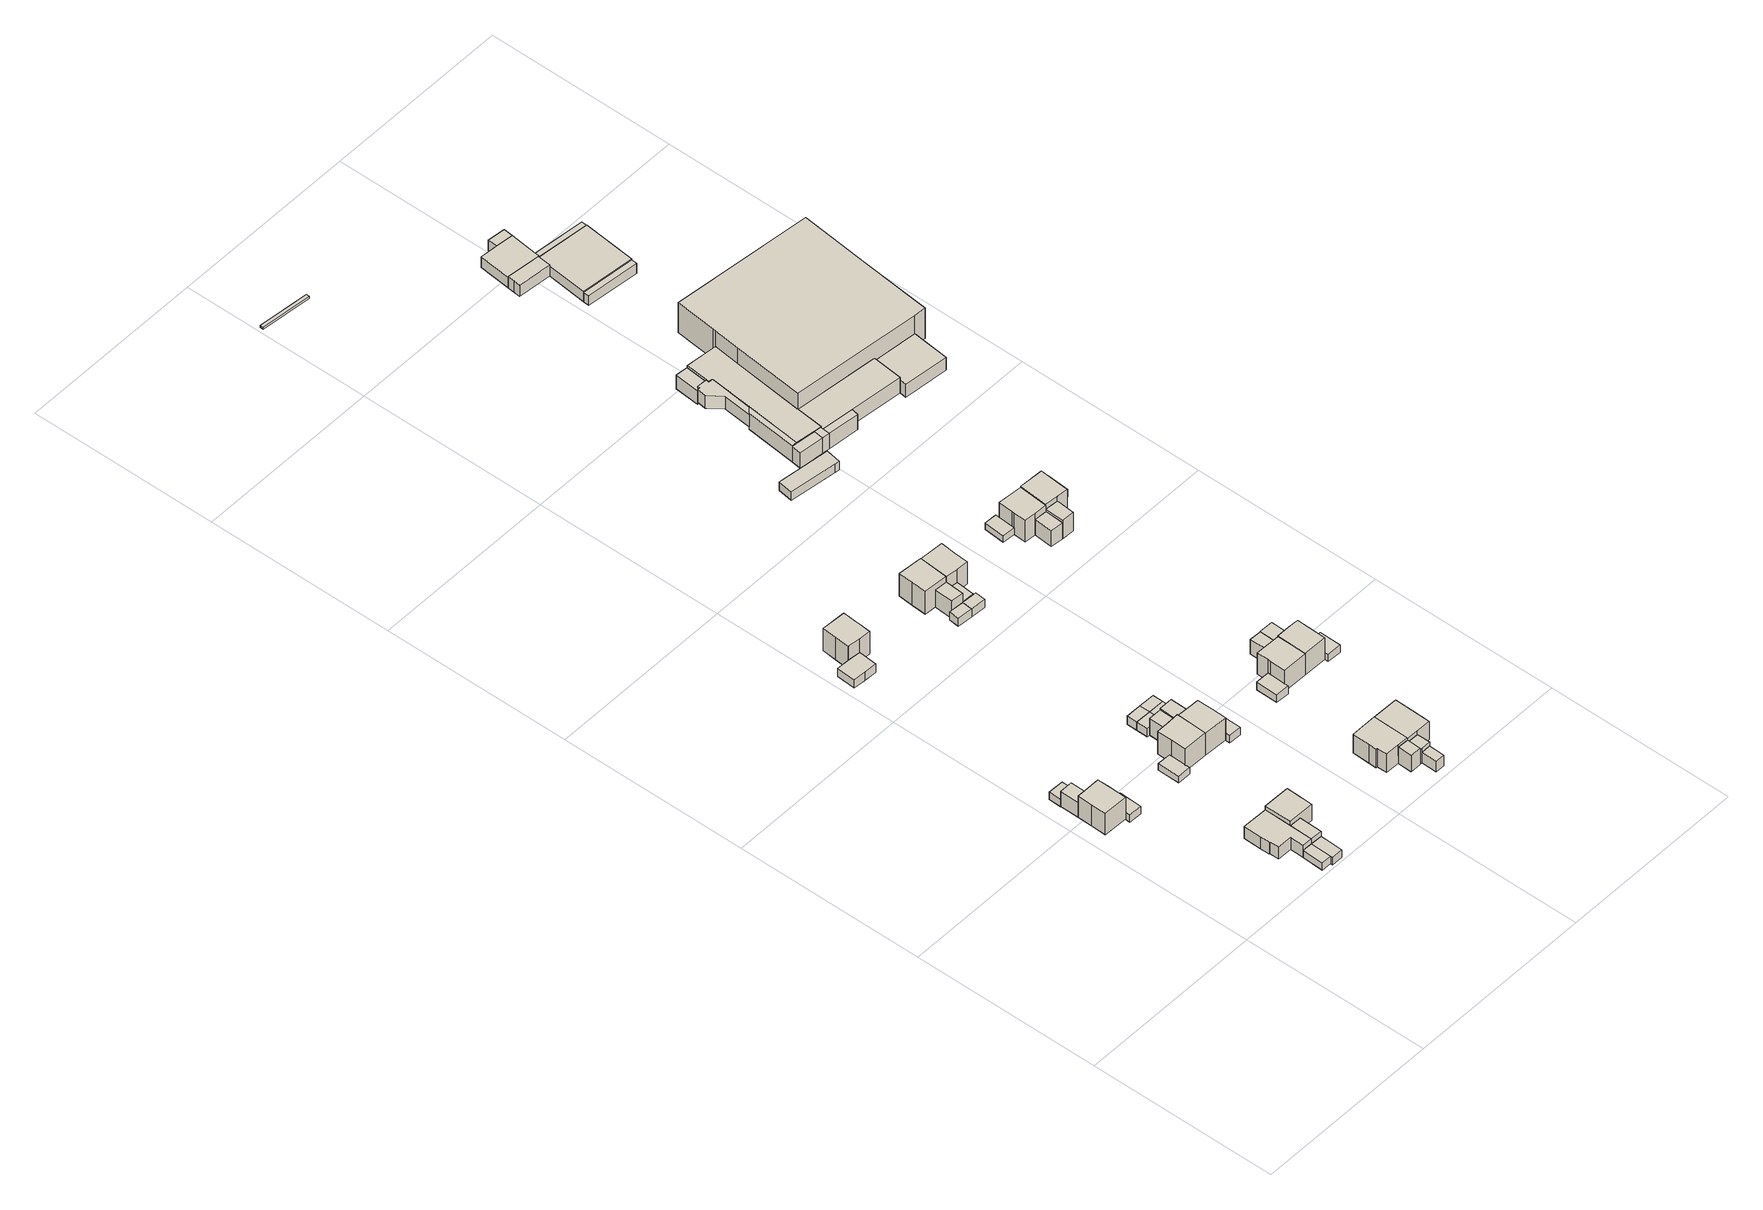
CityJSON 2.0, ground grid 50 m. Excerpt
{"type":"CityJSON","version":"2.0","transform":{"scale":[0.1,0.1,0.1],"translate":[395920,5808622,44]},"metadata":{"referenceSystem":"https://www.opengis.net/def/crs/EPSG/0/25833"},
"CityObjects":{
"building1":{"type":"Building","attributes":{"Gemeindeschluessel":"11000008","function":"31001_1010"},"address":[{"country":"Germany","locality":"Berlin","thoroughfareNumber":"22","thoroughfareName":"Söderblomweg"}],"children":["building1-1","building1-2"]},
"building1-1":{"type":"BuildingPart","attributes":{"BezugspunktDach":"2200","measuredHeight":8.52,"storeysAboveGround":1},"parents":["building1"],"geometry":[{"type":"MultiSurface","lod":"1","boundaries":[[[0,1,2,3,4,5,6,7]],[[8,9,10,11,12,13,14,15]],[[8,15,7,6]],[[9,8,6,5]],[[10,16,17,5,4]],[[11,10,4,3]],[[12,11,3,2]],[[13,12,2,1]],[[14,13,1,0]],[[15,14,0,7]],[[9,17,16,10]]]}]},
"building1-2":{"type":"BuildingPart","attributes":{"BezugspunktDach":"2200","measuredHeight":4.62,"storeysAboveGround":1},"parents":["building1"],"geometry":[{"type":"Solid","lod":"1","boundaries":[[[[16,18,19,17]],[[20,21,10,9]],[[20,9,17,19]],[[21,20,19,18]],[[10,21,18,16]],[[9,10,16,17]]]]}]},
"building2":{"type":"Building","attributes":{"Gemeindeschluessel":"11000008","BezugspunktDach":"2200","function":"31001_2723","measuredHeight":2.2,"storeysAboveGround":1},"address":[{"country":"Germany","locality":"Berlin","thoroughfareNumber":"22 (2)","thoroughfareName":"Söderblomweg"}],"geometry":[{"type":"Solid","lod":"1","boundaries":[[[[22,23,24,25,26]],[[27,28,29,30,31]],[[27,31,26,25]],[[28,27,25,24]],[[29,28,24,23]],[[30,29,23,22]],[[31,30,22,26]]]]}]},
"building3":{"type":"Building","attributes":{"Gemeindeschluessel":"11000008","BezugspunktDach":"2200","function":"31001_2463","measuredHeight":2.24,"storeysAboveGround":1},"address":[{"country":"Germany","locality":"Berlin","thoroughfareNumber":"22 (1)","thoroughfareName":"Söderblomweg"}],"geometry":[{"type":"Solid","lod":"1","boundaries":[[[[32,33,34,35,36]],[[37,38,39,40,41]],[[37,41,36,35]],[[38,37,35,34]],[[39,38,34,33]],[[40,39,33,32]],[[41,40,32,36]]]]}]},
"building4":{"type":"Building","attributes":{"Gemeindeschluessel":"11000008","BezugspunktDach":"2200","function":"31001_2723","measuredHeight":2.21,"storeysAboveGround":1},"address":[{"country":"Germany","locality":"Berlin","thoroughfareNumber":"85 (1)","thoroughfareName":"Söderblomweg"}],"geometry":[{"type":"Solid","lod":"1","boundaries":[[[[42,43,44,45]],[[46,47,48,49]],[[46,49,45,44]],[[47,46,44,43]],[[48,47,43,42]],[[49,48,42,45]]]]}]},
"building5":{"type":"Building","attributes":{"Gemeindeschluessel":"11000008","BezugspunktDach":"2200","function":"31001_1010","measuredHeight":6.35,"storeysAboveGround":1},"address":[{"country":"Germany","locality":"Berlin","thoroughfareNumber":"85","thoroughfareName":"Söderblomweg"}],"geometry":[{"type":"Solid","lod":"1","boundaries":[[[[50,51,52,53,54,55,56,57,58,59]],[[60,61,62,63,47,46,64,65,66,67]],[[60,67,59,58]],[[61,60,58,57]],[[62,61,57,56]],[[63,62,56,55]],[[47,63,55,54]],[[46,47,54,53]],[[64,46,53,52]],[[65,64,52,51]],[[66,65,51,50]],[[67,66,50,59]]]]}]},
"building6":{"type":"Building","attributes":{"Gemeindeschluessel":"11000008","BezugspunktDach":"2200","function":"31001_2723","measuredHeight":2.35,"storeysAboveGround":1},"address":[{"country":"Germany","locality":"Berlin","thoroughfareNumber":"86 (1)","thoroughfareName":"Söderblomweg"}],"geometry":[{"type":"Solid","lod":"1","boundaries":[[[[68,69,43,42,70]],[[71,72,73,74,75]],[[71,75,70,42]],[[72,71,42,43]],[[73,72,43,69]],[[74,73,69,68]],[[75,74,68,70]]]]}]},
"building7":{"type":"Building","attributes":{"Gemeindeschluessel":"11000008","function":"31001_1010"},"address":[{"country":"Germany","locality":"Berlin","thoroughfareNumber":"86","thoroughfareName":"Söderblomweg"}],"children":["building7-1","building7-2"]},
"building7-1":{"type":"BuildingPart","attributes":{"BezugspunktDach":"2200","measuredHeight":6.14,"storeysAboveGround":1},"parents":["building7"],"geometry":[{"type":"MultiSurface","lod":"1","boundaries":[[[76,77,78,79,80]],[[81,82,83,84,85]],[[81,85,80,79]],[[82,81,79,78]],[[83,82,78,77]],[[84,83,77,76]],[[86,87,88,85,84,76,80]],[[85,88,87,86]]]}]},
"building7-2":{"type":"BuildingPart","attributes":{"BezugspunktDach":"2200","measuredHeight":3.85,"storeysAboveGround":1},"parents":["building7"],"geometry":[{"type":"Solid","lod":"1","boundaries":[[[[89,87,86,54]],[[85,88,73,72]],[[85,72,54,86]],[[73,88,87,89]],[[72,73,89,54]],[[88,85,86,87]]]]}]},
"building8":{"type":"Building","attributes":{"Gemeindeschluessel":"11000008","BezugspunktDach":"2200","function":"51009_1610","measuredHeight":2.47,"storeysAboveGround":0},"address":[{"country":"Germany","locality":"Berlin"}],"geometry":[{"type":"Solid","lod":"1","boundaries":[[[[90,91,92,93,94,95,96,97]],[[98,99,100,101,102,103,104,105]],[[98,105,97,96]],[[99,98,96,95]],[[100,99,95,94]],[[101,100,94,93]],[[102,101,93,92]],[[103,102,92,91]],[[104,103,91,90]],[[105,104,90,97]]]]}]},
"building9":{"type":"Building","attributes":{"Gemeindeschluessel":"11000008","BezugspunktDach":"2200","function":"31001_2463","measuredHeight":2.02,"storeysAboveGround":1},"address":[{"country":"Germany","locality":"Berlin","thoroughfareNumber":"20 (1)","thoroughfareName":"Söderblomweg"}],"geometry":[{"type":"Solid","lod":"1","boundaries":[[[[106,107,108,109,110]],[[111,112,113,114,115]],[[111,115,110,109]],[[112,111,109,108]],[[113,112,108,107]],[[114,113,107,106]],[[115,114,106,110]]]]}]},
"building10":{"type":"Building","attributes":{"Gemeindeschluessel":"11000008","BezugspunktDach":"2200","function":"31001_1010","measuredHeight":8.54,"storeysAboveGround":1},"address":[{"country":"Germany","locality":"Berlin","thoroughfareNumber":"15","thoroughfareName":"Matthäusweg"}],"geometry":[{"type":"Solid","lod":"1","boundaries":[[[[116,117,118,119,120,121,122,123,124]],[[125,126,127,128,129,130,131,132,133]],[[125,133,124,123]],[[126,125,123,122]],[[127,126,122,121]],[[128,127,121,120]],[[129,128,120,119]],[[130,129,119,118]],[[131,130,118,117]],[[132,131,117,116]],[[133,132,116,124]]]]}]},
"building11":{"type":"Building","attributes":{"Gemeindeschluessel":"11000008","function":"31001_1010"},"address":[{"country":"Germany","locality":"Berlin","thoroughfareNumber":"20","thoroughfareName":"Söderblomweg"}],"children":["building11-1","building11-2"]},
"building11-1":{"type":"BuildingPart","attributes":{"BezugspunktDach":"2200","measuredHeight":8.79,"storeysAboveGround":1},"parents":["building11"],"geometry":[{"type":"MultiSurface","lod":"1","boundaries":[[[134,135,136,137,138,139,140]],[[141,142,143,144,145,146,113]],[[141,113,140,139]],[[142,141,139,138]],[[143,142,138,137]],[[147,148,137,136]],[[145,144,136,135]],[[146,145,135,134]],[[113,146,134,140]],[[144,143,148,147]]]}]},
"building11-2":{"type":"BuildingPart","attributes":{"BezugspunktDach":"2200","measuredHeight":5.21,"storeysAboveGround":1},"parents":["building11"],"geometry":[{"type":"Solid","lod":"1","boundaries":[[[[147,149,150,148]],[[151,152,144,143]],[[151,143,148,150]],[[152,151,150,149]],[[144,152,149,147]],[[143,144,147,148]]]]}]},
"building12":{"type":"Building","attributes":{"Gemeindeschluessel":"11000008","BezugspunktDach":"2200","function":"31001_2463","measuredHeight":2.13,"storeysAboveGround":1},"address":[{"country":"Germany","locality":"Berlin","thoroughfareNumber":"15 (1)","thoroughfareName":"Matthäusweg"}],"geometry":[{"type":"Solid","lod":"1","boundaries":[[[[153,154,155,156,157]],[[158,159,160,161,162]],[[158,162,157,156]],[[159,158,156,155]],[[160,159,155,154]],[[161,160,154,153]],[[162,161,153,157]]]]}]},
"building13":{"type":"Building","attributes":{"Gemeindeschluessel":"11000008","BezugspunktDach":"2200","function":"31001_2723","measuredHeight":2.52,"storeysAboveGround":1},"address":[{"country":"Germany","locality":"Berlin","thoroughfareNumber":"20 (2)","thoroughfareName":"Söderblomweg"}],"geometry":[{"type":"Solid","lod":"1","boundaries":[[[[163,164,165,166,167]],[[168,169,152,151,170]],[[168,170,167,166]],[[169,168,166,165]],[[152,169,165,164]],[[151,152,164,163]],[[170,151,163,167]]]]}]},
"building14":{"type":"Building","attributes":{"Gemeindeschluessel":"11000008","BezugspunktDach":"2200","function":"31001_2723","measuredHeight":2.56,"storeysAboveGround":1},"address":[{"country":"Germany","locality":"Berlin","thoroughfareNumber":"20 (3)","thoroughfareName":"Söderblomweg"}],"geometry":[{"type":"Solid","lod":"1","boundaries":[[[[165,171,172,166]],[[173,174,169,168]],[[173,168,166,172]],[[174,173,172,171]],[[169,174,171,165]],[[168,169,165,166]]]]}]},
"building15":{"type":"Building","attributes":{"Gemeindeschluessel":"11000008","function":"31001_1010"},"address":[{"country":"Germany","locality":"Berlin","thoroughfareNumber":"18","thoroughfareName":"Söderblomweg"}],"children":["building15-1","building15-2"]},
"building15-1":{"type":"BuildingPart","attributes":{"BezugspunktDach":"2200","measuredHeight":8.02,"storeysAboveGround":1},"parents":["building15"],"geometry":[{"type":"MultiSurface","lod":"1","boundaries":[[[175,176,177,178,179,180,181,182]],[[145,183,184,185,186,187,188,146]],[[145,146,182,181]],[[183,145,181,180]],[[189,190,180,179]],[[185,184,179,178]],[[186,185,178,177]],[[187,186,177,176]],[[188,187,176,175]],[[146,188,175,182]],[[184,183,190,189]]]}]},
"building15-2":{"type":"BuildingPart","attributes":{"BezugspunktDach":"2200","measuredHeight":5.65,"storeysAboveGround":1},"parents":["building15"],"geometry":[{"type":"Solid","lod":"1","boundaries":[[[[189,191,192,190]],[[152,193,184,183]],[[152,183,190,192]],[[193,152,192,191]],[[184,193,191,189]],[[183,184,189,190]]]]}]},
"building16":{"type":"Building","attributes":{"Gemeindeschluessel":"11000008","BezugspunktDach":"2200","function":"31001_2723","measuredHeight":2.54,"storeysAboveGround":1},"address":[{"country":"Germany","locality":"Berlin","thoroughfareNumber":"18 (2)","thoroughfareName":"Söderblomweg"}],"geometry":[{"type":"Solid","lod":"1","boundaries":[[[[194,195,196,165,164]],[[169,197,198,193,152]],[[169,152,164,165]],[[197,169,165,196]],[[198,197,196,195]],[[193,198,195,194]],[[152,193,194,164]]]]}]},
"building17":{"type":"Building","attributes":{"Gemeindeschluessel":"11000008","BezugspunktDach":"2200","function":"31001_2723","measuredHeight":2.55,"storeysAboveGround":1},"address":[{"country":"Germany","locality":"Berlin","thoroughfareNumber":"18 (3)","thoroughfareName":"Söderblomweg"}],"geometry":[{"type":"Solid","lod":"1","boundaries":[[[[196,199,171,165]],[[174,200,197,169]],[[174,169,165,171]],[[200,174,171,199]],[[197,200,199,196]],[[169,197,196,165]]]]}]},
"building18":{"type":"Building","attributes":{"Gemeindeschluessel":"11000008","BezugspunktDach":"2200","function":"31001_2463","measuredHeight":2.29,"storeysAboveGround":1},"address":[{"country":"Germany","locality":"Berlin","thoroughfareNumber":"18 (1)","thoroughfareName":"Söderblomweg"}],"geometry":[{"type":"Solid","lod":"1","boundaries":[[[[201,202,203,204,205]],[[206,207,208,209,210]],[[206,210,205,204]],[[207,206,204,203]],[[208,207,203,202]],[[209,208,202,201]],[[210,209,201,205]]]]}]},
"building19":{"type":"Building","attributes":{"Gemeindeschluessel":"11000008","function":"31001_1010"},"address":[{"country":"Germany","locality":"Berlin","thoroughfareNumber":"87","thoroughfareName":"Söderblomweg"}],"children":["building19-1","building19-2"]},
"building19-1":{"type":"BuildingPart","attributes":{"BezugspunktDach":"2200","measuredHeight":6.41,"storeysAboveGround":1},"parents":["building19"],"geometry":[{"type":"MultiSurface","lod":"1","boundaries":[[[211,212,213,214,215,216,217,218,219]],[[220,221,222,223,224,225,226,227,228]],[[220,228,219,218]],[[221,220,218,217]],[[222,221,217,216]],[[223,222,216,215]],[[224,223,215,214]],[[229,230,231,224,214,213]],[[226,225,213,212]],[[227,226,212,211]],[[228,227,211,219]],[[225,224,231,230,229]]]}]},
"building19-2":{"type":"BuildingPart","attributes":{"BezugspunktDach":"2200","measuredHeight":4.99,"storeysAboveGround":1},"parents":["building19"],"geometry":[{"type":"Solid","lod":"1","boundaries":[[[[232,231,230,233]],[[225,224,234,235]],[[225,235,233,230]],[[234,224,231,232]],[[235,234,232,233]],[[224,225,230,231]]]]}]},
"building20":{"type":"Building","attributes":{"Gemeindeschluessel":"11000008","BezugspunktDach":"2200","function":"31001_2723","measuredHeight":2.7,"storeysAboveGround":1},"address":[{"country":"Germany","locality":"Berlin","thoroughfareNumber":"13 (1)","thoroughfareName":"Matthäusweg"}],"geometry":[{"type":"Solid","lod":"1","boundaries":[[[[236,237,238,239,240]],[[241,242,243,244,245]],[[241,245,240,239]],[[242,241,239,238]],[[243,242,238,237]],[[244,243,237,236]],[[245,244,236,240]]]]}]},
"building21":{"type":"Building","attributes":{"Gemeindeschluessel":"11000008","BezugspunktDach":"2200","function":"31001_2723","measuredHeight":3.67,"storeysAboveGround":1},"address":[{"country":"Germany","locality":"Berlin","thoroughfareNumber":"88 (1)","thoroughfareName":"Söderblomweg"}],"geometry":[{"type":"Solid","lod":"1","boundaries":[[[[246,247,248,249]],[[250,251,252,253]],[[250,253,249,248]],[[251,250,248,247]],[[252,251,247,246]],[[253,252,246,249]]]]}]},
"building22":{"type":"Building","attributes":{"Gemeindeschluessel":"11000008","function":"31001_1010"},"address":[{"country":"Germany","locality":"Berlin","thoroughfareNumber":"13","thoroughfareName":"Matthäusweg"}],"children":["building22-1","building22-2"]},
"building22-1":{"type":"BuildingPart","attributes":{"BezugspunktDach":"2200","measuredHeight":8.56,"storeysAboveGround":1},"parents":["building22"],"geometry":[{"type":"MultiSurface","lod":"1","boundaries":[[[254,255,256,257,258]],[[259,260,261,262,263]],[[259,263,258,257]],[[260,259,257,256]],[[261,260,256,255]],[[262,261,255,254]],[[263,264,265,266,262,254,258]],[[262,266,265,264]]]}]},
"building22-2":{"type":"BuildingPart","attributes":{"BezugspunktDach":"2200","measuredHeight":5.26,"storeysAboveGround":1},"parents":["building22"],"geometry":[{"type":"Solid","lod":"1","boundaries":[[[[267,266,265,268]],[[264,262,269,270]],[[264,270,268,265]],[[269,262,266,267]],[[270,269,267,268]],[[262,264,265,266]]]]}]},
"building23":{"type":"Building","attributes":{"Gemeindeschluessel":"11000008","BezugspunktDach":"2200","function":"31001_2723","measuredHeight":2.77,"storeysAboveGround":1},"address":[{"country":"Germany","locality":"Berlin","thoroughfareNumber":"11 (1)","thoroughfareName":"Matthäusweg"}],"geometry":[{"type":"Solid","lod":"1","boundaries":[[[[271,272,273,274,275]],[[243,276,277,278,244]],[[243,244,275,274]],[[276,243,274,273]],[[277,276,273,272]],[[278,277,272,271]],[[244,278,271,275]]]]}]},
"building24":{"type":"Building","attributes":{"Gemeindeschluessel":"11000008","BezugspunktDach":"2200","function":"51009_1610","measuredHeight":2.54,"storeysAboveGround":0},"address":[{"country":"Germany","locality":"Berlin"}],"geometry":[{"type":"Solid","lod":"1","boundaries":[[[[279,280,281,282]],[[283,284,285,286]],[[283,286,282,281]],[[284,283,281,280]],[[285,284,280,279]],[[286,285,279,282]]]]}]},
"building25":{"type":"Building","attributes":{"Gemeindeschluessel":"11000008","function":"31001_1010"},"address":[{"country":"Germany","locality":"Berlin","thoroughfareNumber":"88","thoroughfareName":"Söderblomweg"}],"children":["building25-1","building25-2"]},
"building25-1":{"type":"BuildingPart","attributes":{"BezugspunktDach":"2200","measuredHeight":6.54,"storeysAboveGround":1},"parents":["building25"],"geometry":[{"type":"MultiSurface","lod":"1","boundaries":[[[287,288,289,290,291,292,293]],[[294,295,296,297,298,299,300]],[[294,300,293,292]],[[295,294,292,291]],[[296,295,291,290]],[[297,296,290,289]],[[298,297,289,288]],[[299,298,288,287]],[[300,301,302,287,293]],[[299,302,301,300]]]}]},
"building25-2":{"type":"BuildingPart","attributes":{"BezugspunktDach":"2200","measuredHeight":4.47,"storeysAboveGround":1},"parents":["building25"],"geometry":[{"type":"Solid","lod":"1","boundaries":[[[[303,304,302,301,305]],[[300,299,251,250,306]],[[300,306,305,301]],[[251,299,302,304]],[[250,251,304,303]],[[306,250,303,305]],[[299,300,301,302]]]]}]},
"building26":{"type":"Building","attributes":{"Gemeindeschluessel":"11000008","BezugspunktDach":"2200","function":"31001_2463","measuredHeight":2.36,"storeysAboveGround":1},"address":[{"country":"Germany","locality":"Berlin","thoroughfareNumber":"16 (1)","thoroughfareName":"Söderblomweg"}],"geometry":[{"type":"Solid","lod":"1","boundaries":[[[[307,308,309,310,311]],[[312,313,314,315,316]],[[312,316,311,310]],[[313,312,310,309]],[[314,313,309,308]],[[315,314,308,307]],[[316,315,307,311]]]]}]},
"building27":{"type":"Building","attributes":{"Gemeindeschluessel":"11000008","BezugspunktDach":"2200","function":"31001_1010","measuredHeight":8.41,"storeysAboveGround":1},"address":[{"country":"Germany","locality":"Berlin","thoroughfareNumber":"11","thoroughfareName":"Matthäusweg"}],"geometry":[{"type":"Solid","lod":"1","boundaries":[[[[317,318,319,320,321,322,323]],[[324,261,325,326,327,328,262]],[[324,262,323,322]],[[261,324,322,321]],[[325,261,321,320]],[[326,325,320,319]],[[327,326,319,318]],[[328,327,318,317]],[[262,328,317,323]]]]}]},
"building28":{"type":"Building","attributes":{"Gemeindeschluessel":"11000008","function":"31001_1010"},"address":[{"country":"Germany","locality":"Berlin","thoroughfareNumber":"16","thoroughfareName":"Söderblomweg"}],"children":["building28-1","building28-2"]},
"building28-1":{"type":"BuildingPart","attributes":{"BezugspunktDach":"2200","measuredHeight":8.48,"storeysAboveGround":1},"parents":["building28"],"geometry":[{"type":"Solid","lod":"1","boundaries":[[[[329,330,331,332,333,334,335,336]],[[337,313,338,339,340,341,342,314]],[[337,314,336,335]],[[313,337,335,334]],[[338,313,334,333]],[[339,338,333,332]],[[340,343,344,339,332,331]],[[341,340,331,330]],[[342,341,330,329]],[[314,342,329,336]],[[339,344,343,340]]]]}]},
"building28-2":{"type":"BuildingPart","attributes":{"BezugspunktDach":"2200","measuredHeight":4.44,"storeysAboveGround":1},"parents":["building28"],"geometry":[{"type":"Solid","lod":"1","boundaries":[[[[343,345,346,344]],[[347,348,340,339]],[[347,339,344,346]],[[348,347,346,345]],[[340,348,345,343]],[[344,339,340,343]]]]}]},
"building29":{"type":"Building","attributes":{"Gemeindeschluessel":"11000008","function":"31001_1010"},"address":[{"country":"Germany","locality":"Berlin","thoroughfareNumber":"14","thoroughfareName":"Söderblomweg"}],"children":["building29-1","building29-2"]},
"building29-1":{"type":"BuildingPart","attributes":{"BezugspunktDach":"2200","measuredHeight":8.55,"storeysAboveGround":1},"parents":["building29"],"geometry":[{"type":"MultiSurface","lod":"1","boundaries":[[[349,350,351,352,353,354,355,356]],[[357,358,359,360,361,362,363,342]],[[357,342,356,355]],[[358,357,355,354]],[[364,365,358,354,353]],[[360,359,353,352]],[[361,360,352,351]],[[362,361,351,350]],[[363,362,350,349]],[[342,363,349,356]],[[359,358,365,364]]]}]},
"building29-2":{"type":"BuildingPart","attributes":{"BezugspunktDach":"2200","measuredHeight":4.7,"storeysAboveGround":1},"parents":["building29"],"geometry":[{"type":"Solid","lod":"1","boundaries":[[[[364,366,367,365]],[[348,368,359,358]],[[348,358,365,367]],[[368,348,367,366]],[[359,368,366,364]],[[358,359,364,365]]]]}]},
"building30":{"type":"Building","attributes":{"Gemeindeschluessel":"11000008","BezugspunktDach":"2200","function":"31001_2463","measuredHeight":2.67,"storeysAboveGround":1},"address":[{"country":"Germany","locality":"Berlin","thoroughfareNumber":"14 (1)","thoroughfareName":"Söderblomweg"}],"geometry":[{"type":"Solid","lod":"1","boundaries":[[[[369,370,371,372,373]],[[363,361,374,375,376]],[[363,376,373,372]],[[361,363,372,371]],[[374,361,371,370]],[[375,374,370,369]],[[376,375,369,373]]]]}]},
"building31":{"type":"Building","attributes":{"Gemeindeschluessel":"11000008","BezugspunktDach":"2200","function":"51006_1430","measuredHeight":0.631,"storeysAboveGround":0},"address":[{"country":"Germany","locality":"Berlin"}],"geometry":[{"type":"Solid","lod":"1","boundaries":[[[[377,378,379,380,381,382]],[[383,384,385,386,387,388]],[[383,388,382,381]],[[384,383,381,380]],[[385,384,380,379]],[[386,385,379,378]],[[387,386,378,377]],[[388,387,377,382]]]]}]},
"building32":{"type":"Building","attributes":{"Gemeindeschluessel":"11000008","BezugspunktDach":"2200","function":"31001_2723","measuredHeight":2.64,"storeysAboveGround":1},"address":[{"country":"Germany","locality":"Berlin","thoroughfareNumber":"8 (1)","thoroughfareName":"Matthäusweg"}],"geometry":[{"type":"Solid","lod":"1","boundaries":[[[[389,390,391,392,393]],[[394,395,396,397,398]],[[394,398,393,392]],[[395,394,392,391]],[[396,395,391,390]],[[397,396,390,389]],[[398,397,389,393]]]]}]},
"building33":{"type":"Building","attributes":{"Gemeindeschluessel":"11000008","BezugspunktDach":"2200","function":"31001_2463","measuredHeight":2.02,"storeysAboveGround":1},"address":[{"country":"Germany","locality":"Berlin","thoroughfareNumber":"9 (1)","thoroughfareName":"Matthäusweg"}],"geometry":[{"type":"Solid","lod":"1","boundaries":[[[[399,400,401,402,403]],[[404,405,406,407,408]],[[404,408,403,402]],[[405,404,402,401]],[[406,405,401,400]],[[407,406,400,399]],[[408,407,399,403]]]]}]},
"building34":{"type":"Building","attributes":{"Gemeindeschluessel":"11000008","function":"31001_1010"},"address":[{"country":"Germany","locality":"Berlin","thoroughfareNumber":"9","thoroughfareName":"Matthäusweg"}],"children":["building34-1","building34-2"]},
"building34-1":{"type":"BuildingPart","attributes":{"BezugspunktDach":"2200","measuredHeight":8.54,"storeysAboveGround":1},"parents":["building34"],"geometry":[{"type":"Solid","lod":"1","boundaries":[[[[409,410,411,412,413,414,415,416]],[[407,417,406,418,419,420,421,422]],[[407,422,416,415]],[[417,407,415,414]],[[406,417,414,413]],[[418,406,413,412]],[[419,418,412,411]],[[420,419,411,410]],[[421,423,424,420,410,409]],[[422,421,409,416]],[[420,424,423,421]]]]}]},
"building34-2":{"type":"BuildingPart","attributes":{"BezugspunktDach":"2200","measuredHeight":4.79,"storeysAboveGround":1},"parents":["building34"],"geometry":[{"type":"Solid","lod":"1","boundaries":[[[[425,424,423,426]],[[421,420,427,428]],[[421,428,426,423]],[[427,420,424,425]],[[428,427,425,426]],[[421,423,424,420]]]]}]},
"building35":{"type":"Building","attributes":{"Gemeindeschluessel":"11000008","BezugspunktDach":"2200","function":"51009_1610","measuredHeight":4.7,"storeysAboveGround":0},"address":[{"country":"Germany","locality":"Berlin"}],"geometry":[{"type":"Solid","lod":"1","boundaries":[[[[429,430,431,432]],[[433,434,435,436]],[[433,436,432,431]],[[434,433,431,430]],[[435,434,430,429]],[[436,435,429,432]]]]}]},
"building36":{"type":"Building","attributes":{"Gemeindeschluessel":"11000008","BezugspunktDach":"2200","function":"51009_1610","measuredHeight":3.92,"storeysAboveGround":0},"address":[{"country":"Germany","locality":"Berlin"}],"geometry":[{"type":"Solid","lod":"1","boundaries":[[[[437,438,439,440,441,442,443,444,445,446]],[[447,448,449,450,451,452,453,454,455,456]],[[447,456,446,445]],[[448,447,445,444]],[[449,448,444,443]],[[450,449,443,442]],[[451,450,442,441]],[[452,451,441,440]],[[453,452,440,439]],[[454,453,439,438]],[[455,454,438,437]],[[456,455,437,446]]]]}]},
"building37":{"type":"Building","attributes":{"Gemeindeschluessel":"11000008","function":"31001_1010"},"address":[{"country":"Germany","locality":"Berlin","thoroughfareNumber":"7","thoroughfareName":"Matthäusweg"}],"children":["building37-1","building37-2"]},
"building37-1":{"type":"BuildingPart","attributes":{"BezugspunktDach":"2200","measuredHeight":8.21,"storeysAboveGround":1},"parents":["building37"],"geometry":[{"type":"MultiSurface","lod":"1","boundaries":[[[457,458,459,460,461,462]],[[463,418,464,465,466,420]],[[463,420,462,461]],[[418,463,461,460]],[[464,418,460,459]],[[465,464,459,458]],[[466,465,458,457]],[[467,468,466,457,462]],[[466,468,467,420]]]}]},
"building37-2":{"type":"BuildingPart","attributes":{"BezugspunktDach":"2200","measuredHeight":5.63,"storeysAboveGround":1},"parents":["building37"],"geometry":[{"type":"Solid","lod":"1","boundaries":[[[[469,468,467,470]],[[420,466,471,427]],[[420,427,470,467]],[[471,466,468,469]],[[427,471,469,470]],[[466,420,467,468]]]]}]},
"building38":{"type":"Building","attributes":{"Gemeindeschluessel":"11000008","BezugspunktDach":"2200","function":"31001_2463","measuredHeight":2.27,"storeysAboveGround":1},"address":[{"country":"Germany","locality":"Berlin","thoroughfareNumber":"7 (1)","thoroughfareName":"Matthäusweg"}],"geometry":[{"type":"Solid","lod":"1","boundaries":[[[[472,473,474,475,476]],[[477,478,479,480,481]],[[477,481,476,475]],[[478,477,475,474]],[[479,478,474,473]],[[480,479,473,472]],[[481,480,472,476]]]]}]},
"building39":{"type":"Building","attributes":{"name":"Tennishalle","Gemeindeschluessel":"11000008","function":"31001_3211"},"address":[{"country":"Germany","locality":"Berlin","thoroughfareNumber":"8","thoroughfareName":"Matthäusweg"}],"children":["building39-1","building39-2","building39-3","building39-4","building39-5","building39-6","building39-7","building39-8"]},
"building39-1":{"type":"BuildingPart","attributes":{"BezugspunktDach":"2200","measuredHeight":11.64,"storeysAboveGround":2},"parents":["building39"],"geometry":[{"type":"MultiSurface","lod":"1","boundaries":[[[482,483,484,485,486,487,488,489,490]],[[491,492,493,494,495,496,497,498,499]],[[500,501,499,490,489]],[[492,502,500,491,489,488]],[[493,492,488,487]],[[494,493,487,486]],[[495,494,486,485]],[[496,495,485,484]],[[497,496,484,483]],[[498,497,483,482]],[[503,504,505,506,482,490]],[[491,499,501,500]],[[491,500,502,492]],[[499,507,504,503]],[[507,498,506,505]]]}]},
"building39-2":{"type":"BuildingPart","attributes":{"BezugspunktDach":"2200","measuredHeight":4.88,"storeysAboveGround":2},"parents":["building39"],"geometry":[{"type":"MultiSurface","lod":"1","boundaries":[[[508,509,510,501,502,511,512,513,514,515,516]],[[517,518,519,520,521,522,523,524,434,433,525]],[[518,517,515,514]],[[519,518,514,513]],[[520,519,513,512]],[[521,526,527,520,512,511]],[[522,521,511,502]],[[523,522,502,492,491,499,501]],[[528,529,503,501,510]],[[434,524,510,509]],[[433,434,509,508]],[[530,431,433,508,516]],[[516,515,517,525]],[[520,527,526,521]],[[501,499,491,500]],[[500,491,492,502]],[[524,531,532,529,528]],[[523,503,529,532]],[[525,433,431,530]]]}]},
"building39-3":{"type":"BuildingPart","attributes":{"BezugspunktDach":"2200","measuredHeight":4.88,"storeysAboveGround":2},"parents":["building39"],"geometry":[{"type":"MultiSurface","lod":"1","boundaries":[[[516,515,533,534]],[[535,517,525,536]],[[535,536,534,533]],[[517,535,533,515]],[[537,538,530,525,516,534]],[[515,516,525,517]],[[536,525,530,538,537]]]}]},
"building39-4":{"type":"BuildingPart","attributes":{"BezugspunktDach":"2200","measuredHeight":4.2,"storeysAboveGround":2},"parents":["building39"],"geometry":[{"type":"Solid","lod":"1","boundaries":[[[[539,540,527,526,541,542]],[[543,521,520,544,545,546]],[[543,546,542,541]],[[521,543,541,526]],[[544,520,527,540]],[[545,544,540,539]],[[546,545,539,542]],[[521,526,527,520]]]]}]},
"building39-5":{"type":"BuildingPart","attributes":{"BezugspunktDach":"2200","measuredHeight":4.71,"storeysAboveGround":2},"parents":["building39"],"geometry":[{"type":"MultiSurface","lod":"1","boundaries":[[[432,431,538,547]],[[536,433,436,548]],[[536,548,547,538]],[[436,433,431,432]],[[548,436,432,547]],[[433,525,530,431]],[[536,538,530,525]]]}]},
"building39-6":{"type":"BuildingPart","attributes":{"BezugspunktDach":"2200","measuredHeight":5.32,"storeysAboveGround":2},"parents":["building39"],"geometry":[{"type":"MultiSurface","lod":"1","boundaries":[[[549,550,504,503,529,528,430,551]],[[434,524,532,523,552,553,554,555]],[[434,555,551,430]],[[524,434,430,528]],[[552,523,499,507]],[[553,556,505,504,550]],[[554,553,550,549]],[[555,551,549,554,549,551]],[[532,524,528,529]],[[523,532,529,503]],[[507,499,503,504]],[[552,505,556,553]]]}]},
"building39-7":{"type":"BuildingPart","attributes":{"BezugspunktDach":"2200","measuredHeight":4.75,"storeysAboveGround":2},"parents":["building39"],"geometry":[{"type":"Solid","lod":"1","boundaries":[[[[557,549,551,429]],[[555,554,558,435]],[[555,435,429,551]],[[558,554,549,557]],[[435,558,557,429]],[[551,549,554,555]]]]}]},
"building39-8":{"type":"BuildingPart","attributes":{"BezugspunktDach":"2200","measuredHeight":3.92,"storeysAboveGround":2},"parents":["building39"],"geometry":[{"type":"MultiSurface","lod":"1","boundaries":[[[559,506,505,556,560]],[[553,552,561,562,563]],[[553,563,560,556]],[[561,552,505,507,498]],[[562,561,506,559]],[[563,562,559,560]],[[552,553,556,505]],[[498,507,505,506]]]}]},
"building40":{"type":"Building","attributes":{"Gemeindeschluessel":"11000008","BezugspunktDach":"2200","function":"51009_1610","measuredHeight":3.04,"storeysAboveGround":0},"address":[{"country":"Germany","locality":"Berlin"}],"geometry":[{"type":"Solid","lod":"1","boundaries":[[[[564,565,566,567]],[[568,569,570,571]],[[568,571,567,566]],[[569,568,566,565]],[[570,569,565,564]],[[571,570,564,567]]]]}]},
"building41":{"type":"Building","attributes":{"Gemeindeschluessel":"11000008","function":"31001_3212"},"address":[{"country":"Germany","locality":"Berlin","thoroughfareNumber":"98A","thoroughfareName":"Wutzkyallee"}],"children":["building41-1","building41-2","building41-3","building41-4"]},
"building41-1":{"type":"BuildingPart","attributes":{"BezugspunktDach":"2200","measuredHeight":3.24,"storeysAboveGround":1},"parents":["building41"],"geometry":[{"type":"MultiSurface","lod":"1","boundaries":[[[572,573,574,575,576,577]],[[578,579,580,581,569,568]],[[578,568,577,576]],[[578,582,579]],[[581,580,574,573]],[[569,581,573,572]],[[568,569,572,577]],[[579,582,583,575]],[[583,582,578,576]],[[580,579,575,574]]]}]},
"building41-2":{"type":"BuildingPart","attributes":{"BezugspunktDach":"2200","measuredHeight":3.88,"storeysAboveGround":1},"parents":["building41"],"geometry":[{"type":"MultiSurface","lod":"1","boundaries":[[[584,585,586,587,588,589]],[[590,591,579,582,578,592]],[[590,592,589,588]],[[591,590,588,587]],[[575,593,591,587,586]],[[583,575,579,586,585]],[[576,583,585,584]],[[592,578,584,589]],[[579,591,593,575]],[[582,579,575,583]],[[578,582,583,576]]]}]},
"building41-3":{"type":"BuildingPart","attributes":{"BezugspunktDach":"2200","measuredHeight":3.24,"storeysAboveGround":1},"parents":["building41"],"geometry":[{"type":"MultiSurface","lod":"1","boundaries":[[[574,594,595,596,597,593]],[[598,599,600,601,580,591]],[[598,591,593,597]],[[599,598,597,596]],[[601,600,595,594]],[[580,601,594,574]],[[579,575,574,575,579,591]],[[600,599,596,595]],[[580,574,575,579]],[[591,579,575,593]]]}]},
"building41-4":{"type":"BuildingPart","attributes":{"BezugspunktDach":"2200","measuredHeight":3.27,"storeysAboveGround":1},"parents":["building41"],"geometry":[{"type":"Solid","lod":"1","boundaries":[[[[595,602,603,596]],[[604,605,600,599]],[[604,599,596,603]],[[605,604,603,602]],[[600,605,602,595]],[[599,596,595,596]],[[600,595,596,599]]]]}]},
"building42":{"type":"Building","attributes":{"Gemeindeschluessel":"11000008","BezugspunktDach":"2200","function":"51009_1610","measuredHeight":3.1,"storeysAboveGround":0},"address":[{"country":"Germany","locality":"Berlin"}],"geometry":[{"type":"Solid","lod":"1","boundaries":[[[[606,607,608,609]],[[601,610,581,580]],[[601,580,609,608]],[[610,601,608,607]],[[581,610,607,606]],[[580,581,606,609]]]]}]}
},
"vertices":[
[105,433,71],[106,473,71],[106,480,71],[106,513,71],[76,513,71],[42,513,71],[41,474,71],[40,435,71],[41,474,6],[42,513,6],[76,513,6],[106,513,6],[106,480,6],[106,473,6],[105,433,6],[40,435,6],[76,513,52],[42,513,52],
[76,563,52],[42,563,52],[42,563,6],[76,563,6],
[76,563,27],[83,563,27],[84,595,27],[43,596,27],[42,563,27],[43,596,5],[84,595,5],[83,563,5],[76,563,5],[42,563,5],
[139,420,27],[140,479,27],[106,480,27],[105,433,27],[104,421,27],[105,433,4],[106,480,4],[140,479,4],[139,420,4],[104,421,4],
[289,11,30],[290,67,30],[264,68,30],[262,12,30],[264,68,8],[290,67,8],[289,11,8],[262,12,8],
[226,129,45],[226,105,45],[265,104,45],[264,68,45],[290,67,45],[291,151,45],[292,199,45],[225,201,45],[224,153,45],[224,130,45],[224,153,8],[225,201,8],[292,199,8],[291,151,8],[265,104,8],[226,105,8],[226,129,8],[224,130,8],
[319,6,30],[321,66,30],[289,6,30],[289,11,7],[290,67,7],[321,66,7],[319,6,7],[289,6,7],
[361,127,57],[361,162,57],[362,198,57],[292,199,57],[291,128,57],[292,199,7],[362,198,7],[361,162,7],[361,127,7],[291,128,7],[291,128,45],[322,127,45],[322,127,7],
[321,66,45],
[55,1128,31],[88,1126,31],[92,1175,31],[60,1178,31],[58,1178,31],[57,1178,31],[25,1180,31],[22,1130,31],[25,1180,6],[57,1178,6],[58,1178,6],[60,1178,6],[92,1175,6],[88,1126,6],[55,1128,6],[22,1130,6],
[296,417,26],[296,429,26],[297,475,26],[261,476,26],[261,418,26],[261,476,6],[297,475,6],[296,429,6],[296,417,6],[261,418,6],
[60,1178,73],[92,1175,73],[122,1173,73],[125,1205,73],[125,1212,73],[128,1251,73],[64,1255,73],[61,1216,73],[58,1178,73],[61,1216,5],[64,1255,5],[128,1251,5],[125,1212,5],[125,1205,5],[122,1173,5],[92,1175,5],[60,1178,5],[58,1178,5],
[360,428,76],[361,468,76],[362,509,76],[328,508,76],[297,508,76],[297,468,76],[296,429,76],[297,468,6],[297,508,6],[328,508,6],[362,509,6],[361,468,6],[360,428,6],[362,509,58],[328,508,58],
[362,558,58],[329,558,58],[329,558,6],[362,558,6],
[157,1203,25],[162,1258,25],[128,1261,25],[128,1251,25],[125,1205,25],[128,1251,4],[128,1261,4],[162,1258,4],[157,1203,4],[125,1205,4],
[329,558,31],[362,558,31],[363,588,31],[322,589,31],[322,559,31],[322,589,6],[363,588,6],[322,559,6],
[363,616,31],[322,616,31],[322,616,6],[363,616,6],
[424,426,74],[425,466,74],[425,473,74],[425,505,74],[397,506,74],[361,508,74],[361,468,74],[360,428,74],[361,508,6],[397,506,6],[425,505,6],[425,473,6],[425,466,6],[424,426,6],[397,506,62],[361,508,62],
[398,558,62],[362,558,62],[398,558,6],
[398,558,31],[404,557,31],[405,588,31],[405,588,6],[404,557,6],
[405,615,31],[405,615,6],
[457,413,28],[458,472,28],[425,473,28],[424,426,28],[424,414,28],[424,426,5],[425,473,5],[458,472,5],[457,413,5],[424,414,5],
[577,128,61],[577,102,61],[614,101,61],[643,100,61],[643,148,61],[644,195,61],[575,195,61],[574,148,61],[573,128,61],[574,148,4],[575,195,4],[644,195,4],[643,148,4],[643,100,4],[614,101,4],[577,102,4],[577,128,4],[573,128,4],[614,101,29],[614,101,54],[643,100,54],
[642,63,54],[613,64,54],[642,63,4],[613,64,4],
[349,1080,29],[351,1107,29],[318,1110,29],[311,1110,29],[309,1083,29],[311,1110,5],[318,1110,5],[351,1107,5],[349,1080,5],[309,1083,5],
[672,22,37],[673,63,37],[648,63,37],[647,22,37],[648,63,5],[673,63,5],[672,22,5],[647,22,5],
[354,1157,73],[360,1234,73],[296,1239,73],[293,1200,73],[291,1161,73],[293,1200,4],[296,1239,4],[360,1234,4],[354,1157,4],[291,1161,4],[321,1159,4],[321,1159,57],[354,1157,57],
[351,1107,57],[318,1110,57],[351,1107,4],[318,1110,4],
[389,1077,30],[391,1105,30],[383,1105,30],[351,1107,30],[349,1080,30],[383,1105,5],[391,1105,5],[389,1077,5],
[383,1105,32],[387,1154,32],[354,1157,32],[351,1107,32],[354,1157,6],[387,1154,6],[383,1105,6],[351,1107,6],
[673,98,60],[711,97,60],[712,146,60],[713,194,60],[644,195,60],[643,147,60],[643,99,60],[643,147,5],[644,195,5],[713,194,5],[712,146,5],[711,97,5],[673,98,5],[643,99,5],[643,99,49],[673,98,49],
[648,63,49],[673,63,49],[642,63,49],[642,63,5],
[617,415,30],[617,425,30],[618,473,30],[582,474,30],[581,416,30],[582,474,6],[618,473,6],[617,425,6],[617,415,6],[581,416,6],
[387,1154,72],[418,1152,72],[421,1191,72],[424,1230,72],[360,1234,72],[357,1196,72],[354,1157,72],[357,1196,4],[424,1230,4],[421,1191,4],[418,1152,4],[387,1154,4],
[683,424,71],[684,463,71],[684,502,71],[654,503,71],[618,504,71],[618,473,71],[618,465,71],[617,425,71],[618,465,6],[618,504,6],[654,503,6],[684,502,6],[684,463,6],[683,424,6],[684,502,51],[654,503,51],
[685,553,51],[654,554,51],[654,554,6],[685,553,6],
[746,423,72],[747,462,72],[747,470,72],[748,502,72],[720,503,72],[684,503,72],[684,464,72],[683,424,72],[684,464,6],[684,503,6],[720,503,6],[748,502,6],[747,470,6],[747,462,6],[746,423,6],[720,503,53],[684,503,53],
[721,552,53],[685,553,53],[721,552,6],
[784,412,28],[785,469,28],[747,470,28],[746,423,28],[746,413,28],[785,469,6],[784,412,6],[746,413,6],
[142,2777,15],[143,2784,15],[143,2786,15],[8,2800,15],[8,2798,15],[7,2791,15],[8,2798,9],[8,2800,9],[143,2786,9],[143,2784,9],[142,2777,9],[7,2791,9],
[487,1586,30],[499,1584,30],[505,1624,30],[368,1641,30],[362,1602,30],[368,1641,4],[505,1624,4],[499,1584,4],[487,1586,4],[362,1602,4],
[596,1173,25],[599,1218,25],[600,1228,25],[567,1230,25],[563,1175,25],[567,1230,5],[600,1228,5],[599,1218,5],[596,1173,5],[563,1175,5],
[624,1138,71],[657,1136,71],[660,1175,71],[663,1213,71],[599,1218,71],[597,1179,71],[596,1173,71],[594,1140,71],[597,1179,5],[663,1213,5],[660,1175,5],[657,1136,5],[624,1138,5],[594,1140,5],[624,1138,53],[657,1136,53],
[654,1086,53],[620,1089,53],[654,1086,5],[620,1089,5],
[532,1641,52],[534,1667,52],[516,1669,52],[513,1643,52],[516,1669,5],[534,1667,5],[532,1641,5],[513,1643,5],
[471,1883,51],[464,1809,51],[480,1823,51],[492,1937,51],[480,1938,51],[481,1946,51],[455,1948,51],[454,1941,51],[448,1941,51],[445,1917,51],[448,1941,12],[454,1941,12],[455,1948,12],[481,1946,12],[480,1938,12],[492,1937,12],[480,1823,12],[464,1809,12],[471,1883,12],[445,1917,12],
[691,1133,74],[721,1131,74],[727,1209,74],[663,1213,74],[660,1174,74],[657,1136,74],[660,1174,5],[727,1209,5],[721,1131,5],[691,1133,5],[657,1136,61],[691,1133,61],
[687,1084,61],[654,1086,61],[687,1084,5],
[757,1161,27],[761,1217,27],[728,1219,27],[727,1209,27],[723,1164,27],[727,1209,4],[728,1219,4],[761,1217,4],[757,1161,4],[723,1164,4],
[884,1704,100],[915,1701,100],[934,1887,100],[954,2073,100],[582,2112,100],[571,2004,100],[570,1996,100],[562,1926,100],[542,1740,100],[562,1926,8],[570,1996,8],[571,2004,8],[582,2112,8],[954,2073,8],[934,1887,8],[915,1701,8],[884,1704,8],[542,1740,8],[562,1926,53],[542,1740,53],[570,1996,53],[542,1740,52],[766,1716,52],[766,1716,44],[884,1704,44],[766,1716,8],
[516,1669,53],[534,1667,53],[535,1667,53],[486,2004,53],[481,1946,53],[480,1938,53],[492,1937,53],[480,1823,53],[465,1675,53],[480,1823,5],[492,1937,5],[480,1938,5],[481,1946,5],[486,2004,5],[570,1996,5],[542,1740,5],[535,1667,5],[465,1675,5],[486,2004,47],[481,1946,47],[535,1667,52],[538,1700,52],[465,1675,52],[536,1681,5],[538,1700,5],
[464,1809,53],[450,1676,53],[464,1809,5],[450,1676,5],[450,1676,28],[450,1676,52],
[454,1941,47],[455,1948,47],[454,2007,47],[448,1941,47],[454,2007,5],[455,1948,5],[454,1941,5],[448,1941,5],
[447,1650,52],[447,1650,5],
[618,1651,52],[758,1636,52],[534,1660,52],[766,1716,5],[758,1636,5],[618,1651,5],[534,1660,5],[758,1636,44],
[615,1633,52],[615,1633,5],
[874,1606,44],[756,1618,44],[884,1704,5],[874,1606,5],[756,1618,5],
[657,2295,40],[659,2310,40],[518,2324,40],[517,2309,40],[518,2324,10],[659,2310,10],[657,2295,10],[517,2309,10],
[659,2310,42],[673,2450,42],[536,2464,42],[532,2465,42],[529,2430,42],[518,2324,42],[529,2430,10],[532,2465,10],[536,2464,10],[673,2450,10],[530,2447,10],[530,2447,42],
[529,2430,45],[530,2447,45],[532,2465,45],[444,2474,45],[442,2456,45],[440,2439,45],[442,2456,10],[444,2474,10],[440,2439,10],[444,2474,42],
[537,2479,42],[545,2550,42],[499,2555,42],[453,2559,42],[453,2559,10],[499,2555,10],[545,2550,10],[537,2479,10],
[547,2575,42],[501,2580,42],[501,2580,10],[547,2575,10],
[673,2450,41],[674,2465,41],[537,2479,41],[536,2464,41],[674,2465,10]
]}
